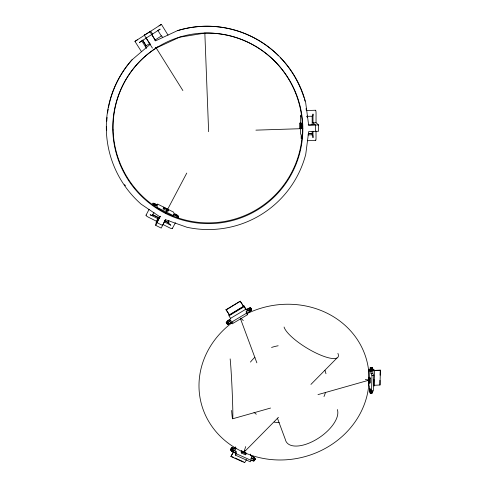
<?xml version="1.0" encoding="UTF-8"?>
<svg xmlns="http://www.w3.org/2000/svg" width="487" height="487" viewBox="0 0 487 487"><rect width="100%" height="100%" fill="white"/><g stroke="black" fill="none" stroke-linecap="round" stroke-linejoin="round"><path stroke-width="0.73" d="M312.983 131.173L312.983 137.681A2.898 0.402 88.8 0 0 312.733 135.155A2.898 0.402 88.8 0 0 312.325 135.13M315.43 131.356L315.436 125.062L312.989 122.827L312.989 113.982A2.94 0.408 89 0 1 312.423 115.839M316.026 131.07L316.02 137.578A2.898 0.414 88.8 0 1 315.856 140.073A2.898 0.414 88.8 0 1 315.442 140.037M152.297 214.834A2.849 0.664 27.6 0 1 150.112 214.761L157.77 218.608L156.406 221.201L155.7 225.335L161.203 228.086L165.623 219.734L186.917 227.259A101.862 101.168 56.2 0 0 305.745 154.373L308.679 131.581L318.541 131.259L318.553 124.958L316.039 122.73L316.051 113.885A2.934 0.42 89.1 0 0 315.844 110.811A2.934 0.42 89.1 0 0 315.375 110.671M368.805 378.831L368.836 377.352L369.956 377.297L370.516 378.442L370.406 382.892L369.292 382.952L368.738 381.79L369.389 378.496L368.836 377.352L369.292 382.952L369.389 378.496L370.516 378.442M368.781 382.167L368.714 385.101L369.578 386.946C369.901 388.742 368.342 394.446 372.153 393.039L372.439 390.537M368.878 377.766L369.067 369.694L370.437 369.627M370.236 393.179L370.68 389.283L371.563 391.146L373.365 391.049L373.754 375.386L372.853 373.59C372.543 371.794 374.101 366.041 370.254 367.496L369.937 371.429L369.067 369.694M371.563 391.146L371.946 375.477L371.051 373.681L371.039 369.548L370.254 367.496M374.083 370.424L380.237 370.108L380.396 370.412L379.994 384.998L373.87 385.32L374.016 379.483M374.089 386.106L374.479 370.625L373.87 369.45L372.494 369.517M379.951 380.31L379.994 384.998M380.091 375.209L380.237 370.108M301.587 123.333L300.369 123.375L300.394 128.696L300.022 128.3L300.369 123.375L299.998 122.998L301.587 123.333L301.611 128.653L301.24 128.264L301.216 122.961M157.039 205.386L157.703 204.114L173.792 212.265L173.719 213.312C179.393 215.284 180.415 218.766 173.597 214.645L173.013 215.753M173.597 214.645L173.5 215.704L157.082 207.407L157.271 206.385C151.317 204.278 150.806 200.997 157.496 205.1L157.703 204.114M163.188 208.868L163.735 207.827L168.472 209.532L168.392 210.183L167.845 211.224L163.188 208.868L163.827 207.176L168.392 210.183L163.735 207.827L163.827 207.176M167.845 211.224L168.472 209.532M162.701 224.69L162.597 225.457L157.088 222.699L157.77 218.608M155.7 225.335L160.223 216.216L157.216 221.938M371.849 368.044L372.19 367.344M278.461 417.316L243.859 452.38L245.679 446.597M228.914 314.705L229.024 315.765L230.753 318.76L227.526 320.763L226.236 322.668L227.764 322.613L231.002 320.75L231.203 322.339L232.202 323.825L247.433 314.748L247.153 313.196L250.385 311.199L251.682 309.562L250.659 307.821L250.105 307.626L245.819 309.769L243.871 305.769L246.495 309.75M251.322 460.209L253.66 461L254.415 460.477M250.336 454.085L250.537 455.503L253.69 457.007L255.018 458.304L255.267 459.077L254.05 460.933M234.533 448.74L235.665 446.847L235.854 448.935L232.689 447.602L231.392 448.052L232.944 450.116L236.122 451.619L236.341 453.762L235.489 455.193L250.324 461.81L251.176 460.392L250.896 458.224L254.902 459.527M235.489 455.193L235.276 453.038L231.556 451.126L230.582 449.83L230.941 449.026M146.045 215.157L149.095 209.313M152.632 214.858L153.959 212.326M165.483 213.397L186.764 173.08M163.376 223.423L165.385 219.619M168.873 220.441L167.857 222.51L168.855 220.623M177.932 217.269L178.516 216.167M178.065 217.701L178.668 216.423M172.337 228.537L175.411 222.754M230.552 449.477L231.514 447.784M230.582 449.83L231.428 448.411M231.343 448.965L232.183 447.547M230.777 450.244L231.623 448.819M231.106 450.688L231.952 449.264M231.556 451.126L232.402 449.708M232.098 451.54L232.944 450.116M232.689 451.887L233.541 450.469M233.389 451.906L230.893 456.514L244.669 462.65L246.489 459.637M230.893 456.514L233.425 452.271M235.276 453.038L236.122 451.619M241.68 450.761L241.832 452.113L246.045 454L241.68 450.761L241.15 451.644L241.302 452.995L245.515 454.882L246.045 454L245.88 452.642M241.302 452.995L241.832 452.113L245.205 452.557M243.859 452.38L245.022 450.445M252.601 460.781L253.453 459.369M253.167 460.946L254.019 459.539M253.66 461L254.512 459.588M254.366 460.118L255.218 458.717M254.305 460.757L255.267 459.077M247.433 314.748L246.446 313.251L246.166 311.704L249.405 309.708L250.659 307.821M310.931 384.413L337.01 357.982M152.437 48.11L144.304 35.149L150.714 31.192L152.498 34.053L146.13 38.065L150.252 44.25L131.843 59.98A101.862 101.168 56.2 0 0 141.206 204.217L160.107 216.958M149.832 31.588L155.603 40.829L151.816 34.425M146.636 48.006L145.674 46.046M141.303 51.415L134.948 41.377L161.38 24.35L168.039 35.125M146.374 48.219L141.796 40.957L140.962 41.505M156.534 47.513L155.341 48.286L157.648 46.813M146.496 37.919L139.398 42.485L141.796 40.957M151.67 34.614L160.156 29.123L158.117 30.45M145.485 46.18L149.917 43.325M154.799 40.196L161.629 35.807L162.39 37.03M159.042 25.823L161.38 24.35M137.358 39.855L134.948 41.377M156.613 47.434L155.456 48.176L156.564 47.483M226.065 309.695L240.255 301.209L243.634 306.329L229.505 315.059L226.065 309.695L229.505 315.059M226.096 309.963L240.255 301.209M229.474 314.791L243.634 306.329M229.024 315.765L244.066 306.78M230.698 318.261L245.722 309.294M226.236 322.668L227.752 324.348L231.465 322.546M231.203 322.339L246.446 313.251M144.304 35.149L145.296 34.68M155.603 40.829L177.536 30.614A101.497 100.797 56.7 0 1 278.607 55.865M156.23 48.006L179.496 37.231L204.844 33.11A95.482 94.837 56 0 1 298.269 158.141A95.482 94.837 56 0 1 149.959 203.59A95.482 94.837 56 0 1 156.23 48.006L182.881 90.57M372.153 393.039L371.727 392.644M232.622 418.79L270.565 408.045M317.993 394.616L369.061 380.152L365.311 379.513M370.619 391.986L372.409 391.889M370.57 392.516L372.354 392.419M370.479 392.906L372.269 392.808M370.09 393.046L371.873 392.948M370.942 368.884L372.75 368.793M371.039 369.548L372.841 369.456M371.1 370.248L372.902 370.157M372.963 370.704L380.396 370.412M371.118 370.942L372.926 370.851M371.051 373.681L372.853 373.59M371.946 375.477L373.754 375.386M367.557 380.225L369.061 380.152M370.54 367.557L372.336 367.466M370.686 367.855L372.488 367.764M370.826 368.312L372.628 368.215M309.629 133.578L312.587 133.481M308.259 133.736L312.697 133.59M307.973 134.905L312.52 134.753M307.334 140.719L315.655 140.445M306.226 110.531L315.576 110.245M306.743 116.369L312.703 116.186M312.989 122.827L316.039 122.73M308.234 124.861L314.979 124.642M318.553 124.958L308.667 125.281L305.617 102.185A101.862 101.168 56.2 0 0 177.481 30.681M255.906 130.145L302.847 128.623M251.079 309.111L251.633 309.306M231.544 456.453L233.614 457.372M234.99 457.987L243.25 461.664M233.523 452.064L235.519 452.959M236.341 453.762L251.176 460.392M156.406 221.201L148.754 217.36A2.849 0.676 27.5 0 1 146.447 215.918A2.849 0.676 27.5 0 1 146.252 215.071M163.084 224.55L169.464 227.752A2.825 0.67 27.9 0 0 171.808 228.634A2.825 0.67 27.9 0 0 172.191 228.08M152.352 214.414L159.651 218.085M164.965 220.757L168.952 222.76M153.295 215.193L158.592 217.853M164.545 220.848L167.193 222.175M164.448 221.969L170.834 225.177A2.825 0.657 28 0 1 168.873 223.746A2.825 0.657 28 0 1 169.257 223.204M241.095 318.461L243.305 320.531M227.216 322.796L228.208 324.275M226.327 322.059L227.319 323.532L227.228 324.141M226.759 322.869L227.752 324.348M226.199 322.406L227.417 324.299M228.366 322.321L229.359 323.8M227.764 322.613L228.756 324.086M246.166 311.704L247.153 313.196M249.916 309.257L250.896 310.749M249.405 309.708L250.385 311.199M248.814 310.128L249.801 311.619M240.298 301.465L243.683 306.591M250.452 307.668L251.682 309.562M250.105 307.626L251.566 309.902M250.318 308.819L251.298 310.31M142.642 40.147L146.118 45.772L142.594 40.178M157.837 30.364L161.331 35.989M373.718 385.004L373.87 385.32M240.255 318.133L256.862 362.839M277.426 418.187L285.333 439.475A30.304 14.793 -34.4 0 0 315.759 439.822A30.304 14.793 -34.4 0 0 337.321 409.561M301.684 136.537L301.49 136.031L301.301 138.119M306.079 108.528L306.274 110.013M307.06 115.955L307.254 117.44M244.626 462.279L244.669 462.65M300.394 128.696L299.998 122.998L300.022 128.3M301.209 138.734L301.167 134.747L300.595 134.077L300.57 128.191M204.844 33.11L208.625 131.685M302.457 125.731L302.47 130.23M301.088 114.895L301.094 116.21L300.516 115.693L300.552 123.783M312.173 116.369L312.173 124.727M312.173 131.557L312.173 135.356M125.439 185.815A101.497 100.797 56.7 0 1 124.587 184.591M106.69 130.114A101.497 100.797 56.7 0 1 106.635 126.395M106.793 121.16A101.497 100.797 56.7 0 1 107.073 117.422M107.584 112.966A101.497 100.797 56.7 0 1 108.163 109.289M108.431 107.834A101.497 100.797 56.7 0 1 132.074 59.798M280.177 57.46A101.497 100.797 56.7 0 1 303.967 97.613M304.399 99.025A101.497 100.797 56.7 0 1 305.002 101.144M325.48 392.4A42.728 38.668 -13.8 0 1 323.989 396.564M279.215 422.728A42.728 38.668 -13.8 0 1 274.187 422.083M256.29 414.224A42.728 38.668 -13.8 0 1 254.025 412.349M250.44 362.091A42.728 38.668 -13.8 0 1 254.896 357.275M271.569 347.444A42.728 38.668 -13.8 0 1 278.162 345.764M324.926 370.284A42.728 38.668 -13.8 0 1 325.961 373.73M247.134 313.579A85.487 77.39 -13.8 0 1 369.079 379.288A85.487 77.39 -13.8 0 1 245.606 453.135A85.487 77.39 -13.8 0 1 233.036 322.017M337.899 353.367A31.521 8.547 31.3 0 1 315.558 352.807A31.521 8.547 31.3 0 1 284.067 327.021M233.632 451.814A1.802 0.779 32.3 0 1 233.249 451.717M232.049 451.053A1.802 0.779 32.3 0 1 231.727 450.755M231.477 450.451A1.802 0.779 32.3 0 1 231.319 450.158M232.074 449.519A1.802 0.779 32.3 0 1 233.973 450.578M251.517 458.17A1.796 0.767 33 0 1 253.07 459.04M250.318 310.846A1.893 0.633 -33.5 0 1 249.119 311.668M248.346 311.96A1.893 0.633 -33.5 0 1 248.041 311.997M230.661 322.504A1.893 0.633 -34.1 0 1 229.517 323.374M229.103 323.581A1.893 0.633 -34.1 0 1 228.713 323.727M230.15 358.895A31.338 0.877 87.3 0 1 232.67 404.746A31.338 0.877 87.3 0 1 231.611 410.438M372.263 368.202A1.845 0.371 85.9 0 1 372.366 368.312L372.47 368.543A1.845 0.371 85.9 0 1 372.64 369.292M177.889 216.088L177.846 216.191A1.942 0.426 28 0 1 176.008 215.65A1.942 0.426 28 0 1 174.443 214.402L174.486 214.298A1.942 0.426 28 0 1 176.324 214.846A1.942 0.426 28 0 1 177.889 216.088M370.132 388.912L370.035 388.729A1.838 0.359 85.6 0 0 369.688 389.813A1.838 0.359 85.6 0 0 370.01 392.096L370.108 392.279A1.838 0.359 85.6 0 0 370.455 391.201A1.838 0.359 85.6 0 0 370.132 388.912M370.668 368.641L370.564 368.409A1.845 0.365 85.9 0 0 370.169 369.237A1.845 0.365 85.9 0 0 370.437 371.605L370.534 371.837A1.845 0.365 85.9 0 0 370.936 371.015A1.845 0.365 85.9 0 0 370.668 368.641M230.15 320.233L230.095 320.069A1.893 0.627 -34.1 0 0 228.348 320.525A1.893 0.627 -34.1 0 0 226.936 322.059L226.985 322.224A1.893 0.627 -34.1 0 0 228.738 321.767A1.893 0.627 -34.1 0 0 230.15 320.233M235.276 450.006L235.221 449.751A1.802 0.779 32.3 0 0 233.498 448.271A1.802 0.779 32.3 0 0 232.116 448.484L232.165 448.74A1.802 0.779 32.3 0 0 233.894 450.225A1.802 0.779 32.3 0 0 235.276 450.006M156.583 205.368L156.577 205.234A1.96 0.432 27.7 0 0 154.811 203.956A1.96 0.432 27.7 0 0 153.113 203.554L153.119 203.682A1.96 0.432 27.7 0 0 154.884 204.96A1.96 0.432 27.7 0 0 156.583 205.368M254.537 458.748L254.531 458.517A1.802 0.767 33 0 0 252.966 456.989A1.802 0.767 33 0 0 251.432 457.007L251.432 457.238A1.802 0.767 33 0 0 253.003 458.766A1.802 0.767 33 0 0 254.537 458.748M249.947 308.521L249.947 308.332A1.899 0.633 -33.5 0 0 248.327 308.606A1.899 0.633 -33.5 0 0 246.732 310.146L246.739 310.335A1.899 0.633 -33.5 0 0 248.352 310.067A1.899 0.633 -33.5 0 0 249.947 308.521M113.106 129.944A95.135 94.484 56.5 0 0 257.331 209.136A95.135 94.484 56.5 0 0 252.826 44.737A95.135 94.484 56.5 0 0 113.106 129.944"/></g></svg>
